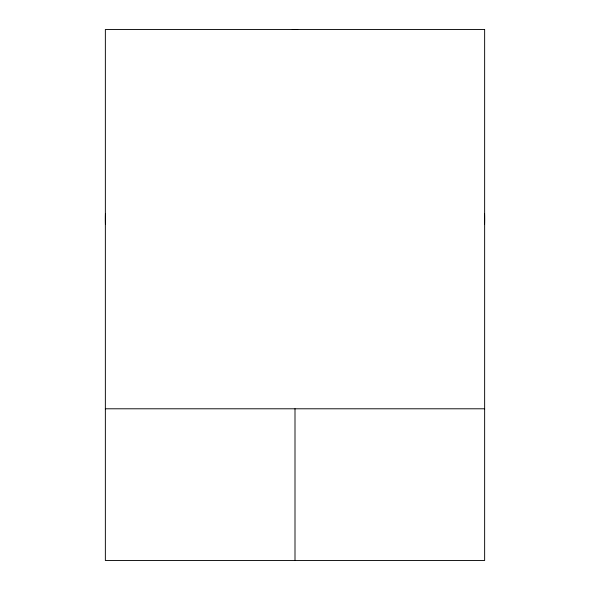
<?xml version="1.0" encoding="UTF-8"?>
<svg xmlns="http://www.w3.org/2000/svg" width="590" height="590" viewBox="0 0 590 590"><rect width="100%" height="100%" fill="white"/><g stroke="black" fill="none" stroke-linecap="round" stroke-linejoin="round"><path stroke-width="0.89" d="M105.359 408.789L484.641 408.789M295 408.789L295 560.5M484.567 213.713A189.641 189.641 0 0 1 484.567 224.569M105.433 224.569A189.641 189.641 0 0 1 105.433 213.713M292.286 29.522A189.641 189.641 0 0 1 297.714 29.522M484.641 29.5L105.359 29.5L105.359 560.5L484.641 560.5L484.641 29.5"/></g></svg>
